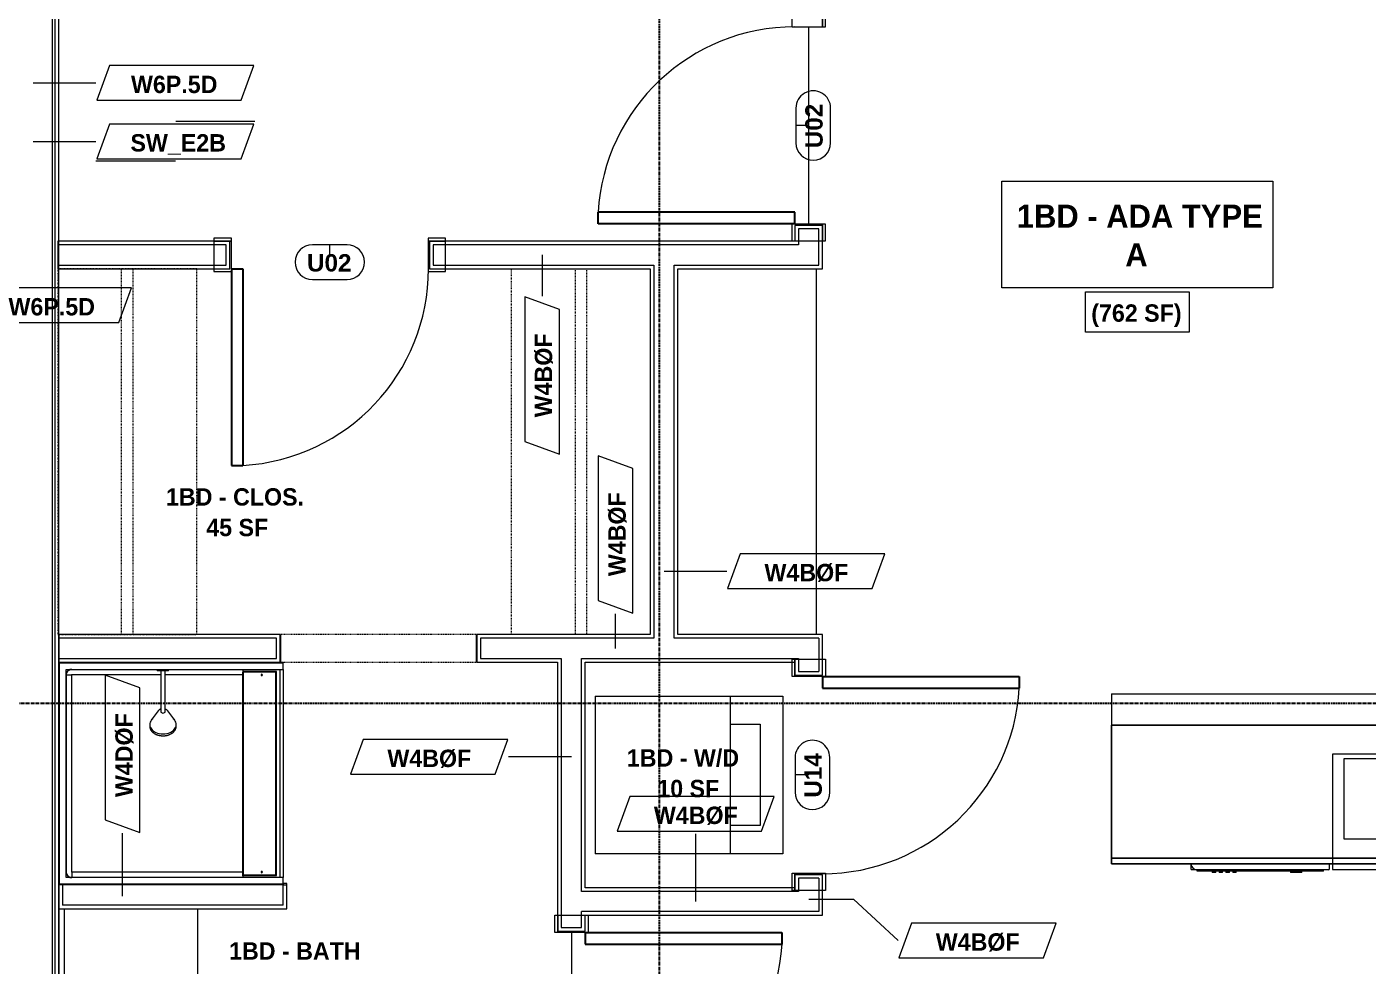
# Model space of a CAD drawing. Header units: inches. Extents: x -4058 to -1781, y 9814 to 12264.
# Drawn here: x -2936.6 to -2704.9, y 11801.8 to 11964.2 of the extents above; entities that cross this region are included whole.
import ezdxf

# ---------------------------------------------------------------- set-up
doc = ezdxf.new("R2010")
doc.units = ezdxf.units.IN
doc.header["$MEASUREMENT"] = 0
for name, pattern in [('Dash', [0.25, 0.125, -0.125]), ('Grid Line 1_2_', [0.875, 0.5, -0.125, 0.125, -0.125]), ('Overhead', [0.15625, 0.09375, -0.0625])]:
    doc.linetypes.add(name, pattern=pattern)
for name, color, linetype, lineweight in [('0-1', 7, 'Continuous', 5), ('A-AREA-IDEN', 2, 'Continuous', 9), ('A-DETL-GENF-3', 92, 'Overhead', 9), ('A-DETL-MEDM', 33, 'Continuous', 30), ('A-DOOR-3', 31, 'Continuous', 9), ('A-DOOR-4', 31, 'Continuous', 30), ('A-DOOR-IDEN', 31, 'Continuous', 9), ('A-FLOR-2', 192, 'Continuous', 9), ('A-WALL', 113, 'Continuous', 18), ('A-WALL-2', 250, 'Continuous', 18), ('A-WALL-3', 113, 'Continuous', 9), ('A-WALL-IDEN', 211, 'Continuous', 9), ('I-WALL-1', 7, 'Continuous', 9), ('P-SANR-FIXT', 6, 'Continuous', 9), ('Q-CASE', 31, 'Continuous', 9), ('Q-CASE-HDLN', 31, 'Dash', 9), ('Q-SPCQ', 91, 'Continuous', 9), ('S-GRID-1', 1, 'Grid Line 1_2_', 30)]:
    doc.layers.add(name, color=color, linetype=linetype, lineweight=lineweight)
doc.styles.add('Arial_B', font='arialbd.ttf', dxfattribs={"height": 3})
doc.styles.add('Century Gothic_B', font='GOTHICB.TTF', dxfattribs={"height": 3})
doc.styles.add('Century Gothic_B_1', font='GOTHICB.TTF', dxfattribs={"height": 4})

# ---------------------------------------------------------------- blocks, each defined once
blk = doc.blocks.new('CTR - 1st Phase - Common Walls_rvt-1-UNIT PLANS - 2ND FLOOR')
at = {"layer": 'A-WALL-2'}
for p, q in [((-2932.21, 11725.36), (-2932.21, 12110.34)), ((-2931.71, 11725.36), (-2931.71, 12110.34))]:
    blk.add_line(p, q, dxfattribs=at)
at = {"layer": 'I-WALL-1'}
for p, q in [((-2931.09, 11854.36), (-2931.09, 12110.34)), ((-2931.09, 11725.36), (-2931.09, 11815.86))]:
    blk.add_line(p, q, dxfattribs=at)
blk = doc.blocks.new('CTR - 1st Phase - Structure_rvt-1-UNIT PLANS - 2ND FLOOR')
at = {"layer": 'S-GRID-1'}
for p, q in [((-2827.32, 9814.03), (-2827.32, 12247.5)), ((-1781.27, 11847.19), (-4041.78, 11847.19))]:
    blk.add_line(p, q, dxfattribs=at)
blk = doc.blocks.new('OD_CW_Base Cabinet - OD_CW_Base Cabinet-V34-UNIT PLANS - 2ND FLOOR')
at = {"layer": 'Q-CASE'}
for p, q in [((0.74, 24), (0.74, 0)), ((107.93, 24), (0.74, 24)), ((107.93, 0), (107.93, 24)), ((0.74, 0), (107.93, 0))]:
    blk.add_line(p, q, dxfattribs=at)
blk = doc.blocks.new('SWING - SINGLE - FLUSH - SWING - FLUSH - 2-10 x 6-8 - PRIVACY-4346070-UNIT PLANS - 2ND FLOOR')
at = {"layer": 'A-DOOR-3'}
for p, q in [((-20, 2.37), (-20, 2.87)), ((-20, 2.87), (-17, 2.87)), ((-20, 2.37), (-17, 2.37)), ((-20, -2.88), (-20, 2.37)), ((-17, 2.37), (-20, 2.37)), ((-17, 2.87), (-17, 2.37)), ((-17, 2.37), (-17, -2.88)), ((17, 2.37), (17, 2.87)), ((17, 2.87), (20, 2.87)), ((17, 2.37), (20, 2.37)), ((17, -2.88), (17, 2.37)), ((20, 2.37), (17, 2.37)), ((20, 2.87), (20, 2.37)), ((20, 2.37), (20, -2.88)), ((-17, -2.88), (-20, -2.88)), ((20, -2.88), (17, -2.88))]:
    blk.add_line(p, q, dxfattribs=at)
blk.add_arc((17, -2.38), 34.07, 180, 266.6343, dxfattribs=at)
at = {"layer": 'A-DOOR-4'}
for p, q in [((15, -2.38), (15, -36.38)), ((17, -2.38), (15, -2.38)), ((17, -2.38), (17, -36.38)), ((17, -36.38), (15, -36.38))]:
    blk.add_line(p, q, dxfattribs=at)
blk = doc.blocks.new('OD_CW_Closet - OD_CW_Closet-3880047-UNIT PLANS - 2ND FLOOR')
at = {"layer": 'Q-CASE-HDLN'}
for p, q in [((63.99, 24), (0.74, 24)), ((0.74, 24), (0.74, 0)), ((63.99, 0), (63.99, 24)), ((0.74, 13), (63.99, 13)), ((0.74, 11), (63.99, 11)), ((0.74, 0), (63.99, 0))]:
    blk.add_line(p, q, dxfattribs=at)
blk = doc.blocks.new('SWING - SINGLE - FLUSH - SWING - FLUSH - 2-10 x 6-8 - PRIVACY-4346067-UNIT PLANS - 2ND FLOOR')
at = {"layer": 'A-DOOR-3'}
for p, q in [((-17, 2.87), (-20, 2.87)), ((-20, 2.87), (-20, -2.38)), ((-17, -2.38), (-17, 2.87)), ((20, 2.87), (17, 2.87)), ((17, 2.87), (17, -2.38)), ((20, -2.38), (20, 2.87)), ((-20, -2.38), (-17, -2.38)), ((-17, -2.38), (-20, -2.38)), ((-20, -2.38), (-20, -2.88)), ((-20, -2.88), (-17, -2.88)), ((-17, -2.88), (-17, -2.38)), ((17, -2.38), (20, -2.38)), ((20, -2.38), (17, -2.38)), ((17, -2.38), (17, -2.88)), ((17, -2.88), (20, -2.88)), ((20, -2.88), (20, -2.38))]:
    blk.add_line(p, q, dxfattribs=at)
blk.add_arc((17, 2.37), 34.07, 93.3657, 180, dxfattribs=at)
at = {"layer": 'A-DOOR-4'}
for p, q in [((15, 2.37), (15, 36.38)), ((17, 36.38), (15, 36.38)), ((17, 2.37), (17, 36.38)), ((17, 2.37), (15, 2.37))]:
    blk.add_line(p, q, dxfattribs=at)
blk = doc.blocks.new('Bath Vanity - Bath Vanity 48_-V35-UNIT PLANS - 2ND FLOOR')
at = {"layer": 'Q-CASE'}
for p, q in [((-23.26, -1), (-23.26, -24)), ((-23.26, -24), (24.74, -24))]:
    blk.add_line(p, q, dxfattribs=at)
blk = doc.blocks.new('BATHROOM MIRROR - BATHROOM MIRROR 48_-3124766-UNIT PLANS - 2ND FLOOR')
at = {"layer": 'Q-CASE'}
for p, q in [((24.74, 24), (-23.26, 24)), ((-23.26, 23), (-23.26, 24)), ((24.74, 24), (24.74, 23)), ((-23.26, 23), (24.74, 23))]:
    blk.add_line(p, q, dxfattribs=at)
blk = doc.blocks.new('SWING - SINGLE - FLUSH - SWING - FLUSH - 2-10 x 6-8 - PRIVACY-4346068-UNIT PLANS - 2ND FLOOR')
at = {"layer": 'A-DOOR-3'}
for p, q in [((-20, 2.37), (-20, 2.87)), ((-20, 2.87), (-17, 2.87)), ((-20, 2.37), (-17, 2.37)), ((-20, -2.88), (-20, 2.37)), ((-17, 2.37), (-20, 2.37)), ((-17, 2.87), (-17, 2.37)), ((-17, 2.37), (-17, -2.88)), ((17, 2.37), (17, 2.87)), ((17, 2.87), (20, 2.87)), ((17, 2.37), (20, 2.37)), ((17, -2.88), (17, 2.37)), ((20, 2.37), (17, 2.37)), ((20, 2.87), (20, 2.37)), ((20, 2.37), (20, -2.88)), ((-17, -2.88), (-20, -2.88)), ((20, -2.88), (17, -2.88))]:
    blk.add_line(p, q, dxfattribs=at)
blk.add_arc((17, -2.38), 34.07, 180, 266.6343, dxfattribs=at)
at = {"layer": 'A-DOOR-4'}
for p, q in [((15, -2.38), (15, -36.38)), ((17, -2.38), (15, -2.38)), ((17, -2.38), (17, -36.38)), ((17, -36.38), (15, -36.38))]:
    blk.add_line(p, q, dxfattribs=at)
blk = doc.blocks.new('The Shower - The Shower-4050272-UNIT PLANS - 2ND FLOOR')
at = {"layer": 'P-SANR-FIXT'}
for p, q in [((0, -0.5), (38.5, -0.5)), ((0, -39.25), (0, -0.5)), ((0.12, -39.25), (0.12, -0.63)), ((0.12, -0.63), (38.38, -0.63)), ((1.25, -39.25), (1.25, -1.75)), ((1.25, -1.75), (37.25, -1.75)), ((1.38, -2.26), (1.37, -2.28)), ((1.42, -2.2), (1.4, -2.23)), ((1.58, -2.01), (1.51, -2.08)), ((1.73, -1.9), (1.7, -1.92)), ((2.01, -1.78), (1.93, -1.8)), ((36.25, -1.77), (2.25, -1.77)), ((36.25, -1.77), (36.25, -1.75)), ((36.57, -1.8), (36.49, -1.78)), ((36.8, -1.92), (36.77, -1.9)), ((36.99, -2.08), (36.92, -2.01)), ((37.1, -2.23), (37.08, -2.2)), ((37.13, -2.28), (37.12, -2.26)), ((37.25, -1.75), (37.25, -17.52)), ((38.38, -0.63), (38.38, -39.25)), ((38.5, -0.5), (38.5, -39.25)), ((1.3, -2.43), (1.28, -2.51)), ((2.2, -32.27), (2.2, -2.75)), ((36.25, -2.7), (2.25, -2.7)), ((36.3, -18.11), (36.3, -2.75)), ((37.22, -2.51), (37.2, -2.43)), ((36.3, -32.27), (36.3, -18.89)), ((37.25, -19.48), (37.25, -39.25)), ((1.62, -32.27), (1.62, -38.13)), ((36.75, -32.38), (1.75, -32.38)), ((1.75, -32.38), (1.75, -38)), ((2.2, -32.27), (36.3, -32.27)), ((36.75, -38), (36.75, -32.38)), ((36.88, -38.13), (36.88, -32.27)), ((0.12, -39.25), (0, -39.25)), ((0.12, -39.25), (1.25, -39.25)), ((1.25, -38.75), (37.25, -38.75)), ((1.25, -39.25), (1.25, -38.75)), ((37.25, -39.25), (1.25, -39.25)), ((1.62, -38.13), (36.88, -38.13)), ((1.75, -38), (36.75, -38)), ((37.25, -38.75), (37.25, -39.25)), ((37.25, -39.25), (38.38, -39.25)), ((38.5, -39.25), (38.38, -39.25))]:
    blk.add_line(p, q, dxfattribs=at)
for centre, radius, start, end in [((2.25, -2.75), 1, 90, 180), ((36.25, -2.75), 1, 0, 90), ((2.2, -35.56), 0.125, 0, 180), ((2.2, -35.56), 0.125, 180, 0), ((36.3, -35.56), 0.125, 0, 180), ((36.3, -35.56), 0.125, 180, 0)]:
    blk.add_arc(centre, radius, start, end, dxfattribs=at)
for centre, major_axis, start_param, end_param in [((2.2, -32.28), (0.95, 0), 1.570796, 3.141593), ((36.3, -32.28), (-0.95, 0), 3.141593, 4.712389)]:
    blk.add_ellipse(centre, major_axis=major_axis, ratio=0.019505, start_param=start_param, end_param=end_param, dxfattribs=at)
for points, knots in [([(2.25, -1.77), (2.19, -1.77), (2.06, -1.78), (1.8, -1.86), (1.53, -2.04), (1.34, -2.32), (1.26, -2.57), (1.25, -2.7), (1.25, -2.77)], [-0.001856, -0.001856, -0.001856, -0.001856, 0.123376, 0.248608, 0.499072, 0.749536, 0.874768, 1, 1, 1, 1]), ([(1.38, -2.25), (1.41, -2.21), (1.47, -2.12), (1.55, -2.04), (1.59, -2)], [-0.666048, -0.666048, -0.666048, -0.666048, -0.5714286, -0.4597287, -0.4597287, -0.4597287, -0.4597287]), ([(1.75, -1.88), (1.77, -1.87), (1.86, -1.82), (2.03, -1.77), (2.17, -1.75), (2.25, -1.75)], [-0.332096, -0.332096, -0.332096, -0.332096, -0.2857143, -0.1428571, 0, 0, 0, 0]), ([(36.25, -1.75), (36.31, -1.75), (36.42, -1.76), (36.59, -1.8), (36.7, -1.85), (36.75, -1.88)], [-1, -1, -1, -1, -0.8928571, -0.7857143, -0.6665409, -0.6665409, -0.6665409, -0.6665409]), ([(37.25, -2.77), (37.25, -2.7), (37.24, -2.57), (37.16, -2.32), (36.98, -2.04), (36.7, -1.86), (36.45, -1.78), (36.32, -1.77), (36.25, -1.77)], [-0.001856, -0.001856, -0.001856, -0.001856, 0.123376, 0.248608, 0.499072, 0.749536, 0.874768, 1, 1, 1, 1]), ([(36.75, -1.88), (36.79, -1.91), (36.89, -1.97), (36.97, -2.05), (37.01, -2.11)], [-0.666048, -0.666048, -0.666048, -0.666048, -0.5714286, -0.4462442, -0.4462442, -0.4462442, -0.4462442]), ([(37.12, -2.25), (37.13, -2.27), (37.16, -2.33), (37.18, -2.38), (37.19, -2.42)], [-0.332096, -0.332096, -0.332096, -0.332096, -0.2857143, -0.2167295, -0.2167295, -0.2167295, -0.2167295]), ([(2.25, -2.7), (2.24, -2.7), (2.24, -2.7), (2.23, -2.7), (2.22, -2.71), (2.22, -2.71), (2.21, -2.72), (2.21, -2.73), (2.2, -2.74), (2.2, -2.74), (2.2, -2.75), (2.2, -2.75)], [-1, -1, -1, -1, -0.833333, -0.75, -0.666667, -0.583333, -0.416667, -0.333333, -0.208333, -0.083333, 0, 0, 0, 0]), ([(36.3, -2.75), (36.3, -2.74), (36.3, -2.74), (36.3, -2.73), (36.29, -2.72), (36.29, -2.72), (36.28, -2.71), (36.27, -2.71), (36.26, -2.7), (36.26, -2.7), (36.25, -2.7), (36.25, -2.7)], [-1, -1, -1, -1, -0.833333, -0.75, -0.666667, -0.583333, -0.416667, -0.333333, -0.208333, -0.083333, 0, 0, 0, 0])]:
    blk.add_open_spline(points, degree=3, knots=knots, dxfattribs=at)
for points in [[(1.35, -2.32), (1.36, -2.3), (1.37, -2.27), (1.38, -2.25)], [(1.63, -1.97), (1.67, -1.94), (1.71, -1.91), (1.75, -1.88)], [(36.25, -2.7), (36.25, -2.62), (36.25, -2.45), (36.25, -2.22), (36.25, -2.03), (36.25, -1.88), (36.25, -1.82), (36.25, -1.8)], [(37.05, -2.15), (37.07, -2.18), (37.09, -2.21), (37.12, -2.25)], [(1.25, -2.75), (1.25, -2.74), (1.25, -2.72), (1.25, -2.71)], [(2.2, -2.75), (2.12, -2.75), (1.95, -2.75), (1.72, -2.75), (1.52, -2.76), (1.37, -2.76), (1.27, -2.76), (1.25, -2.77), (1.25, -2.77)], [(37.25, -2.67), (37.25, -2.7), (37.25, -2.72), (37.25, -2.75)]]:
    blk.add_open_spline(points, degree=3, dxfattribs=at)
blk = doc.blocks.new('Shower Head - Shower Head-3260035-UNIT PLANS - 2ND FLOOR')
at = {"layer": 'P-SANR-FIXT'}
for p, q in [((-2.28, 9.81), (-2.28, 9.54)), ((2.28, 9.54), (2.28, 9.81)), ((-2.02, 8.78), (-0.84, 7.19)), ((-0.39, 7.27), (-0.39, 6.01)), ((0.39, 6.01), (0.39, 7.27)), ((0.84, 7.19), (2.02, 8.78)), ((-0.98, 0.26), (-0.98, 0)), ((-0.98, 0.26), (0.98, 0.26)), ((-0.39, 1), (-0.39, 0.26)), ((0.39, 0.26), (0.39, 1)), ((0.98, 0), (0.98, 0.26)), ((0.98, 0), (-0.98, 0))]:
    blk.add_line(p, q, dxfattribs=at)
at = {"layer": 'P-SANR-FIXT', "flags": 128}
for points in [[(0, 11.49), (-0.09, 11.49), (-0.18, 11.48), (-0.27, 11.48), (-0.35, 11.47), (-0.44, 11.46), (-0.53, 11.44), (-0.62, 11.43), (-0.7, 11.41), (-0.79, 11.39), (-0.87, 11.36), (-0.95, 11.34), (-1.03, 11.31), (-1.11, 11.28), (-1.19, 11.25), (-1.26, 11.21), (-1.34, 11.17), (-1.41, 11.13), (-1.48, 11.09), (-1.55, 11.05), (-1.61, 11), (-1.68, 10.95), (-1.74, 10.9), (-1.8, 10.85), (-1.85, 10.8), (-1.9, 10.74), (-1.95, 10.69), (-2, 10.63), (-2.04, 10.57), (-2.08, 10.51), (-2.12, 10.44), (-2.15, 10.38), (-2.18, 10.31), (-2.21, 10.25), (-2.23, 10.18), (-2.25, 10.11), (-2.26, 10.04), (-2.27, 9.97), (-2.28, 9.9), (-2.28, 9.83), (-2.28, 9.81)], [(2.28, 9.81), (2.28, 9.88), (2.28, 9.95), (2.27, 10.02), (2.25, 10.09), (2.24, 10.16), (2.21, 10.23), (2.19, 10.3), (2.16, 10.36), (2.13, 10.43), (2.09, 10.49), (2.05, 10.55), (2.01, 10.61), (1.97, 10.67), (1.92, 10.73), (1.86, 10.79), (1.81, 10.84), (1.75, 10.89), (1.69, 10.94), (1.63, 10.99), (1.57, 11.04), (1.5, 11.08), (1.43, 11.12), (1.36, 11.16), (1.28, 11.2), (1.21, 11.24), (1.13, 11.27), (1.05, 11.3), (0.97, 11.33), (0.89, 11.36), (0.81, 11.38), (0.72, 11.4), (0.64, 11.42), (0.55, 11.44), (0.47, 11.45), (0.38, 11.46), (0.29, 11.47), (0.2, 11.48), (0.11, 11.49), (0.02, 11.49), (0, 11.49)], [(-0.84, 7.19), (-0.81, 7.16), (-0.79, 7.13), (-0.76, 7.1), (-0.73, 7.08), (-0.7, 7.05), (-0.68, 7.03), (-0.65, 7.01), (-0.62, 6.98), (-0.59, 6.97), (-0.56, 6.95), (-0.53, 6.93), (-0.49, 6.91), (-0.46, 6.9), (-0.43, 6.89), (-0.4, 6.87)], [(0.39, 6.87), (0.43, 6.88), (0.46, 6.9), (0.49, 6.91), (0.52, 6.93), (0.55, 6.94), (0.58, 6.96), (0.61, 6.98), (0.64, 7), (0.67, 7.03), (0.7, 7.05), (0.73, 7.07), (0.76, 7.1), (0.78, 7.13), (0.81, 7.16), (0.83, 7.19), (0.84, 7.19)], [(-0.39, 6.01), (-0.39, 5.81), (-0.39, 5.6), (-0.39, 5.38), (-0.39, 5.15), (-0.39, 4.92), (-0.39, 4.68), (-0.39, 4.43), (-0.39, 4.18), (-0.39, 3.93), (-0.39, 3.67), (-0.39, 3.4), (-0.39, 3.13), (-0.39, 2.86), (-0.39, 2.59), (-0.39, 2.31), (-0.39, 2.03), (-0.39, 1.75), (-0.39, 1.46), (-0.39, 1.18), (-0.39, 1)], [(0.39, 1), (0.39, 1.29), (0.39, 1.57), (0.39, 1.85), (0.39, 2.13), (0.39, 2.41), (0.39, 2.69), (0.39, 2.96), (0.39, 3.23), (0.39, 3.5), (0.39, 3.76), (0.39, 4.02), (0.39, 4.27), (0.39, 4.52), (0.39, 4.77), (0.39, 5), (0.39, 5.23), (0.39, 5.46), (0.39, 5.67), (0.39, 5.88), (0.39, 6.01)]]:
    blk.add_lwpolyline(points, dxfattribs=at)
at = {"layer": 'P-SANR-FIXT'}
for centre, major_axis, start_param, end_param in [((0, 9.54), (-2.28, 0), 4.712389, 6.956384), ((0, 9.54), (2.28, 0), 5.609987, 7.853982), ((0, 7.27), (-0.394, 0), 4.712389, 6.283185), ((0, 7.27), (0.394, 0), 0, 1.570796)]:
    blk.add_ellipse(centre, major_axis=major_axis, ratio=0.707107, start_param=start_param, end_param=end_param, dxfattribs=at)
blk = doc.blocks.new('Door-Opening - CLEAR OPENING - 34_ x 80_-V40-UNIT PLANS - 2ND FLOOR')
at = {"layer": 'A-DETL-GENF-3'}
for p, q in [((16.18, 2.37), (-17.32, 2.37)), ((-17.32, -2.38), (16.68, -2.38))]:
    blk.add_line(p, q, dxfattribs=at)
at = {"layer": 'A-DETL-MEDM'}
for p, q in [((-17.32, 2.37), (-17.32, -2.38)), ((16.68, -2.38), (16.68, 2.37))]:
    blk.add_line(p, q, dxfattribs=at)
blk = doc.blocks.new('OD_CW_Closet - OD_CW_Closet-3880374-UNIT PLANS - 2ND FLOOR')
at = {"layer": 'Q-CASE-HDLN'}
for p, q in [((0.74, -24), (0.74, 0)), ((0.74, 0), (63.99, 0)), ((63.99, 0), (63.99, -24)), ((0.74, -11), (63.99, -11)), ((0.74, -13), (63.99, -13)), ((63.99, -24), (0.74, -24))]:
    blk.add_line(p, q, dxfattribs=at)
blk = doc.blocks.new('Casework 3 - Casework 1-3924509-UNIT PLANS - 2ND FLOOR')
at = {"layer": 'Q-CASE'}
blk.add_line((-2800.15, 11859.11), (-2800.15, 11922.36), dxfattribs=at)
blk = doc.blocks.new('SWING - SINGLE - FLUSH - SWING - FLUSH - 2-10 x 6-8 - PASSAGE-4346072-UNIT PLANS - 2ND FLOOR')
at = {"layer": 'A-DOOR-3'}
for p, q in [((-20, 2.37), (-20, 2.87)), ((-20, 2.87), (-17, 2.87)), ((-20, 2.37), (-17, 2.37)), ((-20, -2.88), (-20, 2.37)), ((-17, 2.37), (-20, 2.37)), ((-17, 2.87), (-17, 2.37)), ((-17, 2.37), (-17, -2.88)), ((17, 2.37), (17, 2.87)), ((17, 2.87), (20, 2.87)), ((17, 2.37), (20, 2.37)), ((17, -2.88), (17, 2.37)), ((20, 2.37), (17, 2.37)), ((20, 2.87), (20, 2.37)), ((20, 2.37), (20, -2.88)), ((-17, -2.88), (-20, -2.88)), ((20, -2.88), (17, -2.88))]:
    blk.add_line(p, q, dxfattribs=at)
blk.add_arc((17, -2.38), 34.07, 180, 266.6343, dxfattribs=at)
at = {"layer": 'A-DOOR-4'}
for p, q in [((15, -2.38), (15, -36.38)), ((17, -2.38), (15, -2.38)), ((17, -2.38), (17, -36.38)), ((17, -36.38), (15, -36.38))]:
    blk.add_line(p, q, dxfattribs=at)
blk = doc.blocks.new('Stacked Washer and Dryer - 26_x25_ - Private-1352637-UNIT PLANS - 2ND FLOOR')
at = {"layer": 'P-SANR-FIXT'}
for p, q in [((0, 13.625), (32.4375, 13.625)), ((0, 13.625), (0, -13.625)), ((23.34375, 13.625), (23.34375, -13.625)), ((32.4375, 13.625), (32.4375, -13.625)), ((23.34375, 8.75), (28.53125, 8.75)), ((28.53125, 8.75), (28.53125, -8.75)), ((28.53125, -8.75), (23.34375, -8.75)), ((32.4375, -13.625), (0, -13.625))]:
    blk.add_line(p, q, dxfattribs=at)
blk = doc.blocks.new('Dishwasher_15404 - 34_ counter-3395311-UNIT PLANS - 2ND FLOOR')
at = {"layer": 'Q-SPCQ'}
for p, q in [((23.68, 0), (22.88, 0)), ((23.87, -22.93), (23.87, -0.2)), ((24.12, -1.09), (23.87, -1.09)), ((24.12, -1.09), (24.12, -22.91)), ((24.37, -4.82), (24.12, -4.82)), ((24.12, -6.79), (24.37, -6.79)), ((24.37, -4.82), (24.37, -5.81)), ((24.37, -5.81), (24.37, -6.79)), ((24.37, -16.15), (24.12, -16.15)), ((24.37, -16.15), (24.37, -16.74)), ((24.12, -16.74), (24.37, -16.74)), ((24.37, -17.33), (24.12, -17.33)), ((24.12, -17.92), (24.37, -17.92)), ((24.37, -18.51), (24.12, -18.51)), ((24.37, -17.33), (24.37, -17.92)), ((24.37, -18.51), (24.37, -19.1)), ((24.12, -19.1), (24.37, -19.1)), ((24.37, -19.69), (24.12, -19.69)), ((24.12, -20.28), (24.37, -20.28)), ((24.37, -19.69), (24.37, -20.28)), ((24.12, -22.91), (23.87, -22.91)), ((23.87, -23.8), (23.87, -22.93)), ((22.88, -24), (23.68, -24))]:
    blk.add_line(p, q, dxfattribs=at)
for centre, radius, start, end in [((23.68, -0.2), 0.197, 360, 90), ((23.68, -0.2), 0.197, 15, 75), ((22.8, -22.93), 1.07, 273.885, 0), ((23.68, -23.8), 0.197, 270, 0)]:
    blk.add_arc(centre, radius, start, end, dxfattribs=at)
blk = doc.blocks.new('Stainless Steel Farmhous Kitchen Sink - Stainless Steel Farmhous Kitchen Sink-4315883-UNIT PLANS - 2ND FLOOR')
at = {"layer": 'P-SANR-FIXT'}
for p, q in [((-33, 22.2), (-33, 2.25)), ((0, 22.2), (-33, 22.2)), ((0, 2.25), (0, 22.2)), ((-31, 3), (-31, 16.96)), ((-31, 16.96), (-2, 16.96)), ((-2, 16.96), (-2, 3)), ((-2, 3), (-31, 3)), ((-33, 2.25), (0, 2.25))]:
    blk.add_line(p, q, dxfattribs=at)
blk = doc.blocks.new('Wall Tag - Arch Wall-3956453-UNIT PLANS - 2ND FLOOR')
at = {"layer": 'A-WALL-IDEN'}
for p, q in [((-0.3561, 0.0937), (-0.4244, -0.0937)), ((0.4244, 0.0937), (-0.3561, 0.0937)), ((0.3561, -0.0937), (0.4244, 0.0937)), ((-0.4244, -0.0937), (0.3561, -0.0937))]:
    blk.add_line(p, q, dxfattribs=at)
blk = doc.blocks.new('Wall Tag - Shear Wall-3956451-UNIT PLANS - 2ND FLOOR')
at = {"layer": 'A-WALL-IDEN'}
for p, q in [((-0.3561, 0.0937), (-0.4244, -0.0937)), ((0.4244, 0.0937), (-0.3561, 0.0937)), ((0.4291, 0.1068), (0.0033, 0.1068)), ((0.3561, -0.0937), (0.4244, 0.0937)), ((0, -0.1068), (-0.4291, -0.1068)), ((-0.4244, -0.0937), (0.3561, -0.0937))]:
    blk.add_line(p, q, dxfattribs=at)
blk = doc.blocks.new('Door Tag - Type Mark-2601225-UNIT PLANS - 2ND FLOOR')
at = {"layer": 'A-DOOR-IDEN'}
for p, q in [((0.09375, 0.09375), (-0.09375, 0.09375)), ((-0.09375, -0.09375), (0.09375, -0.09375))]:
    blk.add_line(p, q, dxfattribs=at)
for centre, start, end in [((-0.09375, 0), 90, 270), ((0.09375, 0), 270, 90)]:
    blk.add_arc(centre, 0.09375, start, end, dxfattribs=at)

msp = doc.modelspace()

# ---------------------------------------------------------------- linework, layer by layer
at = {"layer": 'A-AREA-IDEN', "flags": 128}
for points in [[(-2768.13, 11937.5), (-2721.35, 11937.5), (-2721.35, 11919.05), (-2768.13, 11919.05)], [(-2753.7, 11918.37), (-2735.77, 11918.37), (-2735.77, 11911.37), (-2753.7, 11911.37)]]:
    msp.add_lwpolyline(points, close=True, dxfattribs=at)
at = {"layer": 'A-DOOR-IDEN'}
for p, q in [((-2801.52, 11947.11), (-2803.73, 11947.11)), ((-2884.28, 11924.74), (-2884.28, 11926.5)), ((-2801.52, 11834.86), (-2803.88, 11834.86))]:
    msp.add_line(p, q, dxfattribs=at)
at = {"layer": 'A-FLOR-2'}
for p, q in [((-2801.52, 11930.11), (-2801.52, 11964.11)), ((-2842.52, 11807.61), (-2842.52, 11773.61))]:
    msp.add_line(p, q, dxfattribs=at)
at = {"layer": 'A-WALL'}
for p, q in [((-2803.27, 11929.24), (-2803.27, 11926.49)), ((-2799.77, 11929.24), (-2803.27, 11929.24)), ((-2799.77, 11922.99), (-2799.77, 11929.24)), ((-2902.15, 11926.49), (-2931.27, 11926.49)), ((-2902.15, 11922.99), (-2902.15, 11926.49)), ((-2866.4, 11926.49), (-2866.4, 11922.99)), ((-2803.27, 11926.49), (-2866.4, 11926.49)), ((-2931.27, 11922.99), (-2902.15, 11922.99)), ((-2866.4, 11922.99), (-2828.27, 11922.99)), ((-2828.27, 11922.99), (-2828.27, 11858.49)), ((-2824.77, 11922.99), (-2799.77, 11922.99)), ((-2824.77, 11858.49), (-2824.77, 11922.99)), ((-2893.46, 11858.49), (-2931.09, 11858.49)), ((-2893.46, 11854.99), (-2893.46, 11858.49)), ((-2828.27, 11858.49), (-2858.21, 11858.49)), ((-2858.21, 11858.49), (-2858.21, 11854.99)), ((-2799.77, 11858.49), (-2824.77, 11858.49)), ((-2799.77, 11858.49), (-2799.77, 11852.74)), ((-2931.09, 11854.99), (-2893.46, 11854.99)), ((-2858.21, 11854.99), (-2844.27, 11854.99)), ((-2844.27, 11854.99), (-2844.27, 11808.49)), ((-2840.77, 11854.99), (-2803.27, 11854.99)), ((-2840.77, 11814.74), (-2840.77, 11854.99)), ((-2803.27, 11854.99), (-2803.27, 11852.74)), ((-2803.27, 11852.74), (-2799.77, 11852.74)), ((-2930.46, 11815.86), (-2930.46, 11812.36)), ((-2892.34, 11815.86), (-2891.71, 11815.86)), ((-2892.34, 11812.36), (-2892.34, 11815.86)), ((-2803.27, 11816.99), (-2803.27, 11814.74)), ((-2799.77, 11816.99), (-2803.27, 11816.99)), ((-2799.77, 11816.99), (-2799.77, 11811.24)), ((-2803.27, 11814.74), (-2840.77, 11814.74)), ((-2892.34, 11812.36), (-2930.46, 11812.36)), ((-2799.77, 11811.24), (-2840.77, 11811.24)), ((-2840.77, 11808.49), (-2840.77, 11811.24)), ((-2844.27, 11808.49), (-2840.77, 11808.49))]:
    msp.add_line(p, q, dxfattribs=at)
at = {"layer": 'A-WALL-3'}
for p, q in [((-2803.9, 11929.86), (-2803.9, 11927.11)), ((-2799.15, 11929.86), (-2803.9, 11929.86)), ((-2799.15, 11922.36), (-2799.15, 11929.86)), ((-2901.53, 11927.11), (-2931.27, 11927.11)), ((-2931.27, 11927.11), (-2931.27, 11922.36)), ((-2901.53, 11922.36), (-2901.53, 11927.11)), ((-2803.9, 11927.11), (-2867.03, 11927.11)), ((-2867.03, 11927.11), (-2867.03, 11922.36)), ((-2931.27, 11922.36), (-2901.53, 11922.36)), ((-2867.03, 11922.36), (-2828.9, 11922.36)), ((-2828.9, 11922.36), (-2828.9, 11859.11)), ((-2824.15, 11922.36), (-2799.15, 11922.36)), ((-2824.15, 11859.11), (-2824.15, 11922.36)), ((-2892.84, 11859.11), (-2931.09, 11859.11)), ((-2931.09, 11859.11), (-2931.09, 11854.36)), ((-2828.9, 11859.11), (-2858.84, 11859.11)), ((-2799.15, 11859.11), (-2824.15, 11859.11)), ((-2799.15, 11852.11), (-2799.15, 11859.11)), ((-2858.84, 11854.36), (-2844.9, 11854.36)), ((-2844.9, 11854.36), (-2844.9, 11807.86)), ((-2840.15, 11854.36), (-2803.9, 11854.36)), ((-2840.15, 11815.36), (-2840.15, 11854.36)), ((-2803.9, 11854.36), (-2803.9, 11852.11)), ((-2803.9, 11852.11), (-2799.15, 11852.11)), ((-2749.2, 11848.86), (-2642.01, 11848.86)), ((-2749.2, 11848.86), (-2749.2, 11843.49)), ((-2642.01, 11843.49), (-2749.2, 11843.49)), ((-2803.9, 11817.61), (-2803.9, 11815.36)), ((-2799.15, 11817.61), (-2803.9, 11817.61)), ((-2799.15, 11810.61), (-2799.15, 11817.61)), ((-2931.09, 11815.86), (-2931.09, 11811.74)), ((-2891.71, 11816.11), (-2892.34, 11816.11)), ((-2891.71, 11811.74), (-2891.71, 11816.11)), ((-2803.9, 11815.36), (-2840.15, 11815.36)), ((-2930.08, 11811.74), (-2891.71, 11811.74)), ((-2840.15, 11810.61), (-2799.15, 11810.61)), ((-2840.15, 11807.86), (-2840.15, 11810.61)), ((-2844.9, 11807.86), (-2840.15, 11807.86))]:
    msp.add_line(p, q, dxfattribs=at)
at = {"layer": 'A-WALL-IDEN'}
for p, q in [((-2935.52, 11954.48), (-2924.68, 11954.48)), ((-2935.52, 11944.37), (-2924.68, 11944.37)), ((-2847.6, 11924.74), (-2847.6, 11917.63)), ((-2826.52, 11870.09), (-2815.68, 11870.09)), ((-2834.89, 11856.74), (-2834.89, 11862.7)), ((-2842.52, 11837.98), (-2853.37, 11837.98)), ((-2920.08, 11813.93), (-2920.08, 11824.77)), ((-2821.05, 11812.99), (-2821.05, 11824.71)), ((-2801.52, 11813.4), (-2793.8, 11813.4)), ((-2793.8, 11813.4), (-2786.07, 11806.24))]:
    msp.add_line(p, q, dxfattribs=at)
at = {"layer": 'Q-CASE'}
for p, q in [((-2749.2, 11820.49), (-2749.2, 11843.49)), ((-2749.2, 11843.49), (-2642.01, 11843.49)), ((-2642.01, 11820.49), (-2749.2, 11820.49)), ((-2749.2, 11819.49), (-2749.2, 11820.49)), ((-2749.2, 11820.49), (-2642.01, 11820.49)), ((-2642.01, 11819.49), (-2749.2, 11819.49))]:
    msp.add_line(p, q, dxfattribs=at)

# ---------------------------------------------------------------- block references
at = {"layer": '0-1'}
for name in ['CTR - 1st Phase - Structure_rvt-1-UNIT PLANS - 2ND FLOOR', 'CTR - 1st Phase - Common Walls_rvt-1-UNIT PLANS - 2ND FLOOR']:
    msp.add_blockref(name, (0, 0), dxfattribs=at)
at = {"layer": 'A-DOOR-3'}
for name, p, rotation in [('SWING - SINGLE - FLUSH - SWING - FLUSH - 2-10 x 6-8 - PRIVACY-4346070-UNIT PLANS - 2ND FLOOR', (-2801.52, 11947.11), 269.999999999952), ('SWING - SINGLE - FLUSH - SWING - FLUSH - 2-10 x 6-8 - PRIVACY-4346067-UNIT PLANS - 2ND FLOOR', (-2884.28, 11924.74), 180), ('Door-Opening - CLEAR OPENING - 34_ x 80_-V40-UNIT PLANS - 2ND FLOOR', (-2876.16, 11856.74), 180), ('SWING - SINGLE - FLUSH - SWING - FLUSH - 2-10 x 6-8 - PASSAGE-4346072-UNIT PLANS - 2ND FLOOR', (-2801.52, 11834.86), 89.99999999995198), ('SWING - SINGLE - FLUSH - SWING - FLUSH - 2-10 x 6-8 - PRIVACY-4346068-UNIT PLANS - 2ND FLOOR', (-2842.52, 11790.61), 89.99999999995198)]:
    msp.add_blockref(name, p, dxfattribs=dict(at, rotation=rotation))
at = {"layer": 'A-DOOR-IDEN', "xscale": 31.99999999999999, "yscale": 31.99999999999999, "zscale": 31.99999999999999, "rotation": 89.99999999999955}
for p in [(-2800.73, 11947.11), (-2800.88, 11834.86)]:
    msp.add_blockref('Door Tag - Type Mark-2601225-UNIT PLANS - 2ND FLOOR', p, dxfattribs=at)
at = {"layer": 'A-DOOR-IDEN', "xscale": 31.99999999999999, "yscale": 31.99999999999999, "zscale": 31.99999999999999}
msp.add_blockref('Door Tag - Type Mark-2601225-UNIT PLANS - 2ND FLOOR', (-2884.28, 11923.5), dxfattribs=at)
at = {"layer": 'A-WALL-IDEN', "xscale": 31.99999999999999, "yscale": 31.99999999999999, "zscale": 31.99999999999999}
for name, p in [('Wall Tag - Arch Wall-3956453-UNIT PLANS - 2ND FLOOR', (-2910.95, 11954.48)), ('Wall Tag - Shear Wall-3956451-UNIT PLANS - 2ND FLOOR', (-2910.95, 11944.37)), ('Wall Tag - Arch Wall-3956453-UNIT PLANS - 2ND FLOOR', (-2932.11, 11916.04)), ('Wall Tag - Arch Wall-3956453-UNIT PLANS - 2ND FLOOR', (-2801.95, 11870.09)), ('Wall Tag - Arch Wall-3956453-UNIT PLANS - 2ND FLOOR', (-2867.1, 11837.98)), ('Wall Tag - Arch Wall-3956453-UNIT PLANS - 2ND FLOOR', (-2821.05, 11828.13)), ('Wall Tag - Arch Wall-3956453-UNIT PLANS - 2ND FLOOR', (-2772.34, 11806.24))]:
    msp.add_blockref(name, p, dxfattribs=at)
at = {"layer": 'A-WALL-IDEN', "xscale": 31.99999999999999, "yscale": 31.99999999999999, "zscale": 31.99999999999999, "rotation": 89.99999999999955}
for p in [(-2847.6, 11903.9), (-2834.89, 11876.43), (-2920.08, 11838.5)]:
    msp.add_blockref('Wall Tag - Arch Wall-3956453-UNIT PLANS - 2ND FLOOR', p, dxfattribs=at)
at = {"layer": 'P-SANR-FIXT'}
for name, p, rotation in [('The Shower - The Shower-4050272-UNIT PLANS - 2ND FLOOR', (-2931.59, 11815.86), 89.99999999999457), ('Shower Head - Shower Head-3260035-UNIT PLANS - 2ND FLOOR', (-2913.09, 11853.11), 180), ('Stainless Steel Farmhous Kitchen Sink - Stainless Steel Farmhous Kitchen Sink-4315883-UNIT PLANS - 2ND FLOOR', (-2711.01, 11840.72), 180)]:
    msp.add_blockref(name, p, dxfattribs=dict(at, rotation=rotation))
msp.add_blockref('Stacked Washer and Dryer - 26_x25_ - Private-1352637-UNIT PLANS - 2ND FLOOR', (-2838.43, 11834.86), dxfattribs=at)
at = {"layer": 'Q-CASE'}
for name, p, rotation in [('OD_CW_Closet - OD_CW_Closet-3880047-UNIT PLANS - 2ND FLOOR', (-2907.27, 11858.38), 90.00000000002008), ('OD_CW_Closet - OD_CW_Closet-3880374-UNIT PLANS - 2ND FLOOR', (-2828.9, 11923.1), 269.9999999999781), ('BATHROOM MIRROR - BATHROOM MIRROR 48_-3124766-UNIT PLANS - 2ND FLOOR', (-2907.08, 11787), 89.99999999996801), ('Bath Vanity - Bath Vanity 48_-V35-UNIT PLANS - 2ND FLOOR', (-2931.09, 11787), 89.99999999989011)]:
    msp.add_blockref(name, p, dxfattribs=dict(at, rotation=rotation))
for name, p in [('Casework 3 - Casework 1-3924509-UNIT PLANS - 2ND FLOOR', (0, 0)), ('OD_CW_Base Cabinet - OD_CW_Base Cabinet-V34-UNIT PLANS - 2ND FLOOR', (-2749.94, 11819.49))]:
    msp.add_blockref(name, p, dxfattribs=at)
at = {"layer": 'Q-SPCQ', "rotation": 269.999999999999}
msp.add_blockref('Dishwasher_15404 - 34_ counter-3395311-UNIT PLANS - 2ND FLOOR', (-2711.51, 11842.36), dxfattribs=at)

# ---------------------------------------------------------------- texts
at = {"layer": 'A-AREA-IDEN', "attachment_point": 1}
for s, insert, char_height, width, style in [('1BD - ADA TYPE', (-2765.57, 11933.44), 4, 50.399, 'Century Gothic_B_1'), ('\\fCentury Gothic|b1|i0|c0|p34|;A', (-2746.82, 11926.77), 4, 5.05, 'Century Gothic_B_1'), ('(762 SF)', (-2752.7, 11916.2), 3, 19.19, 'Century Gothic_B'), ('1BD - CLOS.', (-2912.57, 11884.42), 3, 29.29, 'Century Gothic_B'), ('45 SF', (-2905.61, 11879.13), 3, 12.423, 'Century Gothic_B'), ('1BD - W/D', (-2832.94, 11839.3), 3, 25.149, 'Century Gothic_B'), ('10 SF', (-2827.68, 11834.01), 3, 12.423, 'Century Gothic_B'), ('1BD - BATH', (-2901.67, 11805.93), 3, 27.068, 'Century Gothic_B')]:
    msp.add_mtext(s, dxfattribs=dict(at, insert=insert, char_height=char_height, width=width, style=style))
at = {"layer": 'A-DOOR-IDEN', "char_height": 3, "width": 9.393, "attachment_point": 1, "rotation": 90, "style": 'Arial_B'}
for s, insert in [('U02', (-2802.11, 11943.18)), ('U14', (-2802.26, 11830.93))]:
    msp.add_mtext(s, dxfattribs=dict(at, insert=insert))
at = {"layer": 'A-DOOR-IDEN', "insert": (-2888.21, 11924.88), "char_height": 3, "width": 9.393, "attachment_point": 1, "style": 'Arial_B'}
msp.add_mtext('U02', dxfattribs=at)
at = {"layer": 'A-WALL-IDEN', "char_height": 3, "attachment_point": 1, "style": 'Century Gothic_B'}
for s, insert, width in [('W6P.5D', (-2918.62, 11955.72), 18.483), ('SW_E2B', (-2918.71, 11945.62), 18.685), ('W6P.5D', (-2939.78, 11917.29), 18.483), ('W4BØF', (-2809.16, 11871.34), 17.372), ('W4BØF', (-2874.31, 11839.23), 17.372), ('W4BØF', (-2828.27, 11829.38), 17.372), ('W4BØF', (-2779.56, 11807.49), 17.372)]:
    msp.add_mtext(s, dxfattribs=dict(at, insert=insert, width=width))
at = {"layer": 'A-WALL-IDEN', "char_height": 3, "attachment_point": 1, "rotation": 90, "style": 'Century Gothic_B'}
for s, insert, width in [('W4BØF', (-2848.85, 11896.68), 17.372), ('W4BØF', (-2836.14, 11869.22), 17.372), ('W4DØF', (-2921.32, 11831.03), 17.978)]:
    msp.add_mtext(s, dxfattribs=dict(at, insert=insert, width=width))

doc.saveas('drawing.dxf')
